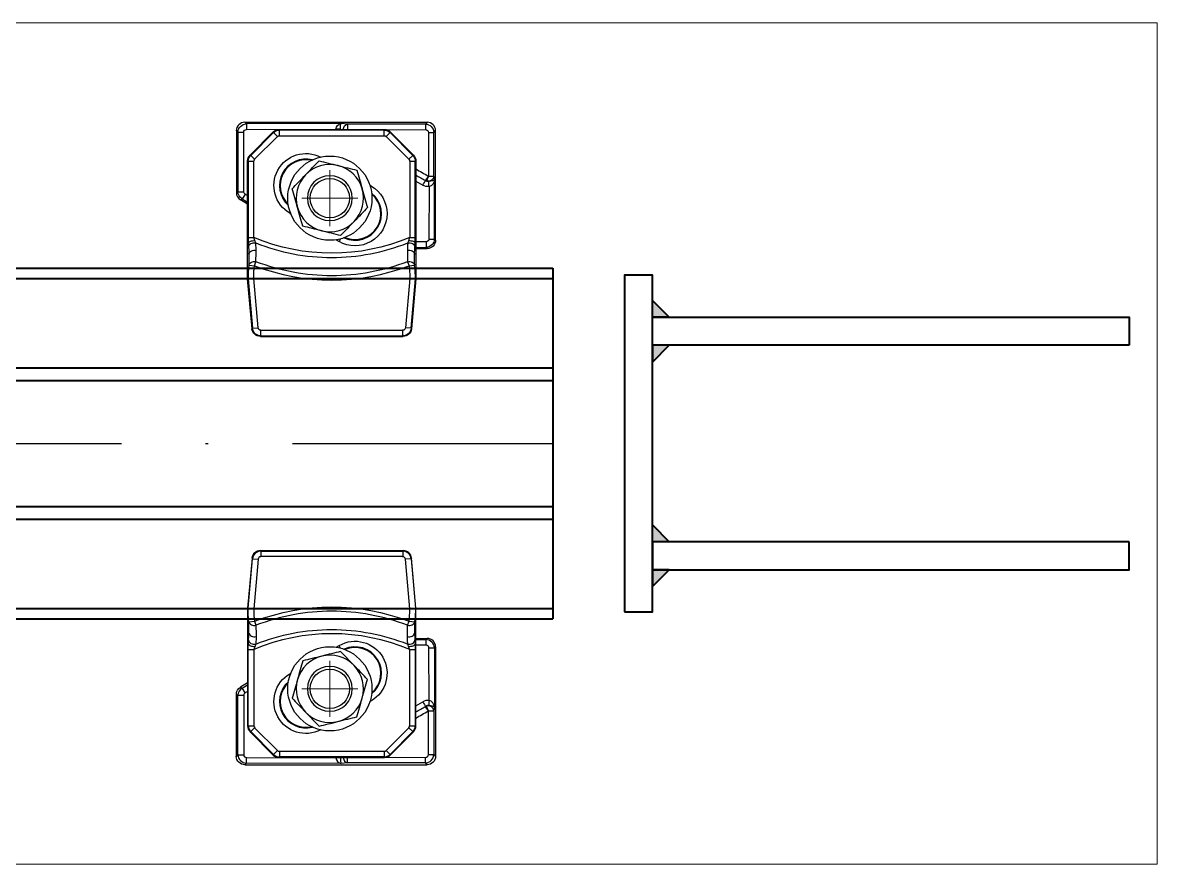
# Model space of a CAD drawing. Header units: centimetres. Extents: x 470464 to 524273, y 49611 to 59074.
# Drawn here: x 489209.3 to 489249.75, y 54392.56 to 54422.56 of the extents above; entities that cross this region are included whole.
import ezdxf

# ---------------------------------------------------------------- set-up
doc = ezdxf.new("R2010")
doc.units = ezdxf.units.CM
doc.header["$MEASUREMENT"] = 0
for name, pattern in [('1244_Aselsan_MIUM_3000$0$ACAD_ISO10W100', [18, 12, -3, 0, -3]), ('ACAD_ISO08W100', [36, 24, -3, 6, -3]), ('CHAIN', [0.3543, 0.2362, -0.0295, 0.0591, -0.0295]), ('XKITLINE00', [0])]:
    doc.linetypes.add(name, pattern=pattern)
for name, color, linetype, lineweight in [('1', 7, 'Continuous', 25), ('AAA_EKSEN', 1, 'ACAD_ISO08W100', 9), ('S-COLS-CONC', 4, 'Continuous', 40)]:
    doc.layers.add(name, color=color, linetype=linetype, lineweight=lineweight)

# ---------------------------------------------------------------- blocks, each defined once
blk = doc.blocks.new('K')
at = {"layer": 'S-COLS-CONC'}
h = blk.add_hatch(color=2, dxfattribs=at)
h.dxf.hatch_style = 1
h.paths.add_polyline_path([(489231.746, 45912.663), (489232.346, 45912.063), (489231.746, 45912.063)])
h = blk.add_hatch(color=2, dxfattribs=at)
h.dxf.hatch_style = 1
h.paths.add_polyline_path([(489232.346, 45911.063), (489231.746, 45911.063), (489231.746, 45910.463)])
h = blk.add_hatch(color=2, dxfattribs=at)
h.dxf.hatch_style = 1
h.paths.add_polyline_path([(489231.746, 45904.663), (489232.346, 45904.063), (489231.746, 45904.063)])
h = blk.add_hatch(color=2, dxfattribs=at)
h.dxf.hatch_style = 1
h.paths.add_polyline_path([(489232.346, 45903.063), (489231.746, 45903.063), (489231.746, 45902.463)])
at = {"color": 2, "linetype": 'XKITLINE00', "lineweight": 0}
for p, q in [((489199.746, 45922.563), (489249.746, 45922.563)), ((489249.746, 45922.563), (489249.746, 45892.563)), ((489199.746, 45892.563), (489249.746, 45892.563)), ((489249.746, 45892.563), (489249.746, 45892.563))]:
    blk.add_line(p, q, dxfattribs=at)
at = {"color": 2, "linetype": '1244_Aselsan_MIUM_3000$0$ACAD_ISO10W100'}
for p, q in [((489128.412, 45907.563), (489228.2, 45907.563)), ((489249.746, 45907.563), (489249.746, 45907.563))]:
    blk.add_line(p, q, dxfattribs=at)
at = {"layer": '1', "color": 2, "linetype": 'Continuous'}
for p, q in [((489217.211, 45919.013), (489223.713, 45919.013)), ((489217.269, 45918.955), (489217.211, 45919.013)), ((489220.645, 45918.965), (489217.269, 45918.955)), ((489220.873, 45918.942), (489220.645, 45918.965)), ((489223.651, 45918.951), (489220.873, 45918.942)), ((489223.713, 45919.013), (489223.651, 45918.951)), ((489216.912, 45918.714), (489216.97, 45918.655)), ((489216.912, 45918.714), (489216.912, 45916.504)), ((489216.97, 45918.655), (489216.971, 45916.538)), ((489217.177, 45916.539), (489217.176, 45918.656)), ((489217.276, 45918.756), (489220.463, 45918.766)), ((489217.402, 45917.843), (489218.226, 45918.667)), ((489218.236, 45918.645), (489217.425, 45917.833)), ((489218.226, 45918.668), (489218.236, 45918.645)), ((489218.377, 45918.504), (489218.236, 45918.645)), ((489218.447, 45918.732), (489218.438, 45918.755)), ((489218.438, 45918.755), (489222.19, 45918.755)), ((489222.181, 45918.732), (489218.447, 45918.732)), ((489218.447, 45918.533), (489218.447, 45918.732)), ((489218.447, 45918.533), (489222.181, 45918.533)), ((489222.19, 45918.755), (489222.181, 45918.732)), ((489222.181, 45918.533), (489222.181, 45918.732)), ((489222.251, 45918.504), (489222.392, 45918.645)), ((489222.259, 45918.747), (489223.658, 45918.751)), ((489222.392, 45918.645), (489222.402, 45918.668)), ((489223.203, 45917.833), (489222.392, 45918.645)), ((489222.402, 45918.667), (489223.226, 45917.843)), ((489223.758, 45918.652), (489223.758, 45917.094)), ((489223.758, 45918.652), (489223.95, 45918.652)), ((489223.95, 45918.652), (489224.012, 45918.714)), ((489223.95, 45917.094), (489223.95, 45918.652)), ((489224.012, 45914.811), (489224.012, 45918.714)), ((489217.565, 45917.692), (489218.377, 45918.504)), ((489222.251, 45918.504), (489223.063, 45917.692)), ((489217.425, 45917.833), (489217.402, 45917.843)), ((489217.565, 45917.692), (489217.425, 45917.833)), ((489223.063, 45917.692), (489223.203, 45917.833)), ((489223.226, 45917.843), (489223.203, 45917.833)), ((489217.314, 45917.631), (489217.337, 45917.622)), ((489217.314, 45914.709), (489217.314, 45917.631)), ((489217.337, 45917.622), (489217.337, 45914.908)), ((489217.337, 45917.622), (489217.536, 45917.622)), ((489217.536, 45914.908), (489217.536, 45917.622)), ((489223.092, 45917.622), (489223.291, 45917.622)), ((489223.092, 45917.622), (489223.092, 45914.908)), ((489223.291, 45917.622), (489223.314, 45917.631)), ((489223.291, 45914.908), (489223.291, 45917.622)), ((489223.314, 45917.631), (489223.314, 45914.709)), ((489223.314, 45916.911), (489223.559, 45916.771)), ((489223.758, 45917.094), (489223.95, 45917.094)), ((489223.973, 45916.976), (489223.95, 45917.094)), ((489223.972, 45914.851), (489223.973, 45916.976)), ((489216.971, 45916.538), (489216.912, 45916.504)), ((489221.712, 45916.744), (489221.674, 45916.766)), ((489221.691, 45916.708), (489221.712, 45916.744)), ((489223.781, 45916.72), (489223.78, 45914.852)), ((489217.061, 45916.246), (489217.119, 45916.28)), ((489217.314, 45916.099), (489217.061, 45916.246)), ((489217.119, 45916.28), (489217.314, 45916.166)), ((489217.314, 45916.402), (489217.227, 45916.453)), ((489218.824, 45915.767), (489218.838, 45915.79)), ((489218.824, 45915.767), (489218.853, 45915.751)), ((489217.337, 45914.908), (489217.536, 45914.908)), ((489223.092, 45914.908), (489223.291, 45914.908)), ((489217.341, 45914.709), (489217.314, 45914.709)), ((489220.468, 45914.824), (489220.575, 45914.762)), ((489220.629, 45914.857), (489220.575, 45914.762)), ((489223.287, 45914.709), (489223.314, 45914.709)), ((489223.68, 45914.753), (489223.314, 45914.754)), ((489223.314, 45914.554), (489223.673, 45914.553)), ((489223.314, 45914.513), (489223.713, 45914.513)), ((489223.673, 45914.553), (489223.713, 45914.513)), ((489224.012, 45914.811), (489223.972, 45914.851)), ((489217.314, 45913.826), (489217.314, 45914.326)), ((489217.36, 45914.321), (489217.314, 45914.326)), ((489223.268, 45914.321), (489223.314, 45914.326)), ((489223.314, 45914.326), (489223.314, 45913.826)), ((489217.348, 45913.822), (489217.314, 45913.826)), ((489217.359, 45913.92), (489217.348, 45913.822)), ((489217.348, 45913.822), (489217.547, 45913.802)), ((489217.359, 45913.92), (489217.557, 45913.899)), ((489217.547, 45913.802), (489217.557, 45913.899)), ((489217.557, 45913.899), (489217.612, 45914.044)), ((489223.016, 45914.044), (489223.071, 45913.899)), ((489223.071, 45913.899), (489223.269, 45913.92)), ((489223.071, 45913.899), (489223.081, 45913.802)), ((489223.081, 45913.802), (489223.28, 45913.822)), ((489223.28, 45913.822), (489223.269, 45913.92)), ((489223.28, 45913.822), (489223.314, 45913.826)), ((489217.471, 45911.651), (489217.315, 45913.432)), ((489217.333, 45913.46), (489217.532, 45913.459)), ((489217.334, 45913.433), (489217.533, 45913.45)), ((489217.334, 45913.433), (489217.488, 45911.67)), ((489217.687, 45911.687), (489217.533, 45913.45)), ((489223.095, 45913.45), (489222.941, 45911.687)), ((489223.294, 45913.433), (489223.095, 45913.45)), ((489223.096, 45913.459), (489223.295, 45913.46)), ((489223.14, 45911.67), (489223.294, 45913.433)), ((489223.313, 45913.432), (489223.157, 45911.651)), ((489217.488, 45911.67), (489217.471, 45911.651)), ((489217.488, 45911.67), (489217.687, 45911.687)), ((489223.14, 45911.67), (489222.941, 45911.687)), ((489223.157, 45911.651), (489223.14, 45911.67)), ((489217.769, 45911.378), (489217.786, 45911.397)), ((489217.769, 45911.378), (489222.859, 45911.378)), ((489222.842, 45911.596), (489217.786, 45911.596)), ((489217.786, 45911.397), (489217.786, 45911.596)), ((489217.786, 45911.397), (489222.842, 45911.397)), ((489222.842, 45911.397), (489222.842, 45911.596)), ((489222.842, 45911.397), (489222.859, 45911.378)), ((489217.769, 45903.747), (489217.786, 45903.728)), ((489217.769, 45903.747), (489222.859, 45903.747)), ((489217.786, 45903.728), (489217.786, 45903.529)), ((489217.786, 45903.728), (489222.842, 45903.728)), ((489222.842, 45903.728), (489222.859, 45903.747)), ((489222.842, 45903.728), (489222.842, 45903.529)), ((489217.471, 45903.474), (489217.315, 45901.693)), ((489217.334, 45901.692), (489217.488, 45903.455)), ((489217.488, 45903.455), (489217.471, 45903.474)), ((489217.488, 45903.455), (489217.687, 45903.438)), ((489217.687, 45903.438), (489217.533, 45901.675)), ((489222.842, 45903.529), (489217.786, 45903.529)), ((489223.14, 45903.455), (489222.941, 45903.438)), ((489223.095, 45901.675), (489222.941, 45903.438)), ((489223.157, 45903.474), (489223.14, 45903.455)), ((489223.14, 45903.455), (489223.294, 45901.692)), ((489223.313, 45901.693), (489223.157, 45903.474)), ((489217.333, 45901.665), (489217.532, 45901.666)), ((489217.334, 45901.692), (489217.533, 45901.675)), ((489223.294, 45901.692), (489223.095, 45901.675)), ((489223.096, 45901.666), (489223.295, 45901.665)), ((489217.348, 45901.303), (489217.314, 45901.299)), ((489217.314, 45901.299), (489217.314, 45900.799)), ((489217.348, 45901.303), (489217.547, 45901.323)), ((489217.359, 45901.205), (489217.348, 45901.303)), ((489217.359, 45901.205), (489217.557, 45901.226)), ((489217.547, 45901.323), (489217.557, 45901.226)), ((489217.557, 45901.226), (489217.612, 45901.081)), ((489223.016, 45901.081), (489223.071, 45901.226)), ((489223.071, 45901.226), (489223.081, 45901.323)), ((489223.071, 45901.226), (489223.269, 45901.205)), ((489223.081, 45901.323), (489223.28, 45901.303)), ((489223.28, 45901.303), (489223.269, 45901.205)), ((489223.28, 45901.303), (489223.314, 45901.299)), ((489223.314, 45900.799), (489223.314, 45901.299)), ((489217.36, 45900.804), (489217.314, 45900.799)), ((489223.268, 45900.804), (489223.314, 45900.799)), ((489217.314, 45900.416), (489217.314, 45897.494)), ((489217.341, 45900.416), (489217.314, 45900.416)), ((489220.468, 45900.301), (489220.575, 45900.363)), ((489220.629, 45900.268), (489220.575, 45900.363)), ((489223.287, 45900.416), (489223.314, 45900.416)), ((489223.314, 45900.613), (489223.713, 45900.613)), ((489223.314, 45900.571), (489223.673, 45900.573)), ((489223.314, 45897.494), (489223.314, 45900.416)), ((489223.68, 45900.372), (489223.314, 45900.371)), ((489223.673, 45900.573), (489223.713, 45900.613)), ((489224.012, 45900.314), (489223.972, 45900.274)), ((489224.012, 45900.314), (489224.012, 45896.411)), ((489217.337, 45897.503), (489217.337, 45900.217)), ((489217.337, 45900.217), (489217.536, 45900.217)), ((489217.536, 45900.217), (489217.536, 45897.503)), ((489223.092, 45900.217), (489223.291, 45900.217)), ((489223.092, 45897.503), (489223.092, 45900.217)), ((489223.291, 45900.217), (489223.291, 45897.503)), ((489223.781, 45898.405), (489223.78, 45900.273)), ((489223.972, 45900.274), (489223.973, 45898.149)), ((489218.824, 45899.358), (489218.853, 45899.374)), ((489218.824, 45899.358), (489218.838, 45899.335)), ((489217.314, 45899.026), (489217.061, 45898.879)), ((489217.061, 45898.879), (489217.119, 45898.845)), ((489217.119, 45898.845), (489217.314, 45898.959)), ((489217.314, 45898.723), (489217.227, 45898.672)), ((489216.971, 45898.587), (489216.912, 45898.621)), ((489216.912, 45896.411), (489216.912, 45898.621)), ((489216.97, 45896.47), (489216.971, 45898.587)), ((489217.177, 45898.586), (489217.176, 45896.469)), ((489221.712, 45898.381), (489221.674, 45898.359)), ((489221.691, 45898.418), (489221.712, 45898.381)), ((489223.314, 45898.214), (489223.559, 45898.354)), ((489223.758, 45898.031), (489223.95, 45898.031)), ((489223.758, 45896.473), (489223.758, 45898.031)), ((489223.973, 45898.149), (489223.95, 45898.031)), ((489223.95, 45898.031), (489223.95, 45896.473)), ((489217.314, 45897.494), (489217.337, 45897.503)), ((489217.337, 45897.503), (489217.536, 45897.503)), ((489223.092, 45897.503), (489223.291, 45897.503)), ((489223.291, 45897.503), (489223.314, 45897.494)), ((489217.425, 45897.292), (489217.402, 45897.282)), ((489217.402, 45897.282), (489218.226, 45896.458)), ((489217.565, 45897.433), (489217.425, 45897.292)), ((489218.236, 45896.48), (489217.425, 45897.292)), ((489217.565, 45897.433), (489218.377, 45896.621)), ((489222.251, 45896.621), (489223.063, 45897.433)), ((489223.203, 45897.292), (489222.392, 45896.48)), ((489222.402, 45896.458), (489223.226, 45897.282)), ((489223.063, 45897.433), (489223.203, 45897.292)), ((489223.226, 45897.282), (489223.203, 45897.292)), ((489216.912, 45896.411), (489216.97, 45896.47)), ((489217.276, 45896.369), (489220.463, 45896.359)), ((489218.226, 45896.457), (489218.236, 45896.48)), ((489218.377, 45896.621), (489218.236, 45896.48)), ((489218.447, 45896.393), (489218.438, 45896.37)), ((489218.438, 45896.37), (489222.19, 45896.37)), ((489218.447, 45896.592), (489222.181, 45896.592)), ((489218.447, 45896.592), (489218.447, 45896.393)), ((489222.181, 45896.393), (489218.447, 45896.393)), ((489222.181, 45896.592), (489222.181, 45896.393)), ((489222.19, 45896.37), (489222.181, 45896.393)), ((489222.251, 45896.621), (489222.392, 45896.48)), ((489222.259, 45896.378), (489223.658, 45896.374)), ((489222.392, 45896.48), (489222.402, 45896.457)), ((489223.758, 45896.473), (489223.95, 45896.473)), ((489223.95, 45896.473), (489224.012, 45896.411)), ((489217.269, 45896.17), (489217.211, 45896.113)), ((489217.211, 45896.113), (489223.713, 45896.113)), ((489220.645, 45896.16), (489217.269, 45896.17)), ((489220.873, 45896.183), (489220.645, 45896.16)), ((489223.651, 45896.174), (489220.873, 45896.183)), ((489223.713, 45896.113), (489223.651, 45896.174))]:
    blk.add_line(p, q, dxfattribs=at)
for centre, radius in [((489220.246, 45916.307), 1.5), ((489220.246, 45916.307), 0.7), ((489220.246, 45898.818), 1.5), ((489220.246, 45898.818), 0.7)]:
    blk.add_circle(centre, radius, dxfattribs=at)
at = {"layer": '1', "color": 2, "linetype": 'Continuous', "extrusion": (0, 0, -1)}
for centre in [(-489220.246, 45916.307), (-489220.246, 45898.818)]:
    blk.add_circle(centre, 0.8, dxfattribs=at)
for centre, start, end in [((-489219.393, 45916.758), 299.8539, 117.4717), ((-489221.144, 45915.753), 119.8539, 299.8539), ((-489221.144, 45899.372), 60.1461, 240.1461), ((-489219.393, 45898.367), 242.5283, 60.1461)]:
    blk.add_arc(centre, 1.142, start, end, dxfattribs=at)
at = {"layer": '1', "color": 2, "linetype": 'Continuous'}
for centre, radius, start, end in [((489219.393, 45916.758), 0.943, 75.8258, 228.463), ((489219.393, 45916.758), 0.92, 77.6089, 226.677), ((489220.246, 45916.307), 1.2, 76, 136), ((489220.246, 45916.307), 1.2, 16, 76), ((489220.246, 45916.307), 1.2, 136, 196), ((489221.144, 45915.753), 0.943, 245.4674, 51.1742), ((489220.246, 45916.307), 1.2, 316, 16), ((489221.144, 45915.753), 0.92, 246.9271, 49.7145), ((489220.246, 45916.307), 1.2, 196, 256), ((489220.246, 45916.307), 1.2, 256, 316), ((489221.144, 45899.372), 0.943, 308.8258, 114.5326), ((489220.246, 45898.818), 1.2, 104, 164), ((489220.246, 45898.818), 1.2, 44, 104), ((489221.144, 45899.372), 0.92, 310.2855, 113.0729), ((489220.246, 45898.818), 1.2, 344, 44), ((489220.246, 45898.818), 1.2, 164, 224), ((489219.393, 45898.367), 0.943, 131.537, 284.1742), ((489219.393, 45898.367), 0.92, 133.323, 282.3911), ((489220.246, 45898.818), 1.2, 284, 344), ((489220.246, 45898.818), 1.2, 224, 284)]:
    blk.add_arc(centre, radius, start, end, dxfattribs=at)
for centre, major_axis, ratio, start_param, end_param in [((489217.213, 45918.711), (-0.214, 0.214), 0.992433, 5.501585, 7.064785), ((489223.711, 45918.711), (-0.214, -0.214), 0.992433, 2.359993, 3.923193), ((489217.213, 45916.506), (-0.261, -0.15), 0.994945, 5.763279, 6.803091), ((489220.314, 45922.456), (0, -9.067), 0.918737, 5.945855, 6.620515), ((489217.77, 45903.446), (-0.204, 0.222), 0.995811, 5.544902, 7.021469), ((489217.787, 45903.428), (-0.221, -0.203), 0.997694, 3.974105, 5.450673), ((489222.841, 45903.428), (-0.221, 0.203), 0.997694, 3.974105, 5.450673), ((489222.858, 45903.446), (-0.204, -0.222), 0.995811, 2.403309, 3.879876), ((489217.787, 45903.428), (0.068, -0.0742), 0.993033, 2.403309, 3.879876), ((489222.841, 45903.428), (-0.068, -0.0742), 0.993033, 2.403309, 3.879876), ((489217.557, 45901.226), (-0.2, -0.001), 0.752836, 0.132804, 1.847295), ((489223.071, 45901.226), (-0.2, 0.001), 0.752836, 1.294298, 3.008789), ((489217.559, 45900.825), (-0.2, -0.001), 0.752479, 0.132721, 1.852962), ((489220.314, 45892.376), (0, 8.405), 0.918737, 5.915201, 6.65117), ((489223.069, 45900.825), (-0.2, 0.001), 0.752479, 1.288631, 3.008872), ((489217.54, 45900.416), (-0.2, 0.008), 0.422896, 0.096328, 1.761115), ((489217.547, 45900.557), (-0.199, 0.014), 0.74106, 0.130215, 1.915333), ((489223.081, 45900.557), (-0.199, -0.014), 0.74106, 1.22626, 3.011378), ((489223.088, 45900.416), (-0.2, -0.008), 0.422896, 1.380478, 3.045264), ((489223.673, 45900.373), (-0.001, 0.2), 0.034627, 4.708031, 6.195866), ((489223.672, 45900.273), (-0.267, 0.138), 0.998031, 3.623062, 5.186262), ((489223.679, 45900.272), (-0.0819, -0.0592), 0.989251, 2.52068, 4.08388), ((489223.711, 45900.311), (-0.214, -0.214), 0.992433, 2.359993, 3.923193), ((489223.773, 45900.274), (0.2, 0), 0.004269, 4.747034, 6.195918), ((489217.27, 45898.586), (-0.128, -0.271), 0.997202, 4.110755, 5.150568), ((489217.22, 45898.673), (-0.101, 0.173), 0.027764, 4.691233, 6.195885), ((489217.17, 45898.587), (-0.2, 0), 0.004243, 0.087267, 1.605444), ((489217.277, 45898.586), (-0.0667, 0.0748), 0.997721, 6.084759, 7.124571), ((489223.732, 45897.968), (-0.115, -0.426), 0.905428, 3.310168, 3.875491), ((489223.566, 45898.353), (-0.099, 0.174), 0.027964, 1.549906, 2.758993), ((489223.788, 45898.405), (0.016, 0.199), 0.034866, 1.569261, 2.70958), ((489223.774, 45898.149), (-0.042, 0.256), 0.76271, 4.58737, 6.036255), ((489170.503, 45868.006), (-148.546, -84.96), 0.001169, 1.933599, 1.936064), ((489170.509, 45868.005), (-148.541, -84.962), 0.002337, 1.9329, 1.936067), ((489223.746, 45898.029), (-0.099, 0.174), 0.030283, 4.695034, 5.900559), ((489223.739, 45897.967), (-0.061, -0.253), 0.768803, 3.289543, 3.701099), ((489223.751, 45898.031), (-0.196, 0.038), 0.907507, 3.350606, 5.211047), ((489223.751, 45898.031), (-0.071, 0.187), 0.032625, 4.699988, 5.905162), ((489223.774, 45898.149), (-0.201, 0.012), 0.369521, 3.302192, 4.751077), ((489217.615, 45897.494), (-0.278, -0.115), 0.997326, 5.892062, 6.674309), ((489217.637, 45897.503), (-0.115, 0.277), 0.998522, 1.179673, 1.96192), ((489217.637, 45897.503), (-0.0928, -0.0384), 0.995546, 5.892062, 6.674309), ((489222.991, 45897.503), (0.0928, -0.0384), 0.995546, 5.892062, 6.674309), ((489222.991, 45897.503), (-0.115, -0.277), 0.998522, 1.179673, 1.96192), ((489223.013, 45897.494), (-0.278, 0.115), 0.997326, 2.750469, 3.532716), ((489217.169, 45896.47), (-0.2, 0), 0.004243, 0.087267, 1.605444), ((489217.269, 45896.47), (-0.175, 0.243), 0.996422, 0.949848, 2.513048), ((489217.276, 45896.469), (-0.0469, -0.0889), 0.994028, 5.200197, 6.763397), ((489217.269, 45896.37), (-0.001, -0.2), 0.034652, 0.087319, 1.566648), ((489218.439, 45896.671), (-0.115, -0.278), 0.997326, 5.892062, 6.674309), ((489218.448, 45896.692), (-0.277, 0.115), 0.998522, 1.179673, 1.96192), ((489218.448, 45896.692), (0.0384, 0.0928), 0.995546, 2.750469, 3.532716), ((489220.981, 45896.394), (-0.516, -0.056), 0.770786, 6.203754, 6.230389), ((489220.47, 45896.358), (-0.2, -0.008), 0.005639, 3.866293, 4.746837), ((489220.645, 45896.359), (-0.076, 0.188), 0.878606, 1.230281, 2.70961), ((489220.645, 45896.359), (-0.003, 0.201), 0.124494, 1.540952, 3.020281), ((489220.873, 45896.382), (0.02, -0.199), 0.74823, 4.69971, 6.151435), ((489220.873, 45896.382), (0.001, 0.2), 0.034899, 3.228912, 4.651252), ((489222.18, 45896.692), (0.0384, -0.0928), 0.995546, 5.892062, 6.674309), ((489222.18, 45896.692), (-0.277, -0.115), 0.998522, 1.179673, 1.96192), ((489222.189, 45896.671), (-0.115, 0.278), 0.997326, 2.750469, 3.532716), ((489223.65, 45896.474), (-0.266, -0.139), 0.998207, 1.09196, 2.65516), ((489223.651, 45896.374), (0.001, 0.2), 0.034899, 3.228912, 4.712496), ((489223.657, 45896.474), (-0.0807, 0.0609), 0.988978, 2.219923, 3.783123)]:
    blk.add_ellipse(centre, major_axis=major_axis, ratio=ratio, start_param=start_param, end_param=end_param, dxfattribs=at)
at = {"layer": '1', "color": 2, "linetype": 'Continuous', "extrusion": (0, 0, -1)}
for centre, major_axis, ratio, start_param, end_param in [((489217.269, 45918.655), (-0.175, -0.243), 0.996422, 0.949848, 2.513048), ((489217.269, 45918.755), (-0.001, 0.2), 0.034652, 0.087319, 1.566648), ((489220.645, 45918.766), (-0.076, -0.188), 0.878606, 1.230281, 2.70961), ((489220.645, 45918.766), (-0.003, -0.201), 0.124494, 1.540952, 3.020281), ((489220.873, 45918.743), (0.02, 0.199), 0.74823, 4.69971, 6.151435), ((489220.873, 45918.743), (0.001, -0.2), 0.034899, 3.228912, 4.651252), ((489223.65, 45918.651), (-0.266, 0.139), 0.998207, 1.09196, 2.65516), ((489223.651, 45918.751), (0.001, -0.2), 0.034899, 3.228912, 4.712496), ((489217.169, 45918.655), (-0.2, 0), 0.004243, 0.087267, 1.605444), ((489217.276, 45918.656), (-0.0469, 0.0889), 0.994028, 5.200197, 6.763397), ((489218.439, 45918.455), (-0.115, 0.278), 0.997326, 5.892062, 6.674309), ((489218.448, 45918.433), (-0.277, -0.115), 0.998522, 1.179673, 1.96192), ((489218.448, 45918.433), (0.0384, -0.0928), 0.995546, 2.750469, 3.532716), ((489220.47, 45918.767), (-0.2, 0.008), 0.005639, 3.866293, 4.746837), ((489220.981, 45918.731), (-0.516, 0.056), 0.770786, 6.203754, 6.230389), ((489222.18, 45918.433), (-0.277, 0.115), 0.998522, 1.179673, 1.96192), ((489222.18, 45918.433), (0.0384, 0.0928), 0.995546, 5.892062, 6.674309), ((489222.189, 45918.455), (-0.115, -0.278), 0.997326, 2.750469, 3.532716), ((489223.657, 45918.651), (-0.0807, -0.0609), 0.988978, 2.219923, 3.783123), ((489217.615, 45917.631), (-0.278, 0.115), 0.997326, 5.892062, 6.674309), ((489217.637, 45917.622), (-0.115, -0.277), 0.998522, 1.179673, 1.96192), ((489222.991, 45917.622), (-0.115, 0.277), 0.998522, 1.179673, 1.96192), ((489223.013, 45917.631), (-0.278, -0.115), 0.997326, 2.750469, 3.532716), ((489217.637, 45917.622), (-0.0928, 0.0384), 0.995546, 5.892062, 6.674309), ((489222.991, 45917.622), (0.0928, 0.0384), 0.995546, 5.892062, 6.674309), ((489170.509, 45947.12), (-148.541, 84.962), 0.002337, 1.9329, 1.936067), ((489170.503, 45947.119), (-148.546, 84.96), 0.001169, 1.933599, 1.936064), ((489223.566, 45916.772), (-0.099, -0.174), 0.027964, 1.549906, 2.758993), ((489223.746, 45917.096), (-0.099, -0.174), 0.030283, 4.695034, 5.900559), ((489223.751, 45917.094), (-0.196, -0.038), 0.907507, 3.350606, 5.211047), ((489223.751, 45917.094), (-0.071, -0.187), 0.032625, 4.699988, 5.905162), ((489223.739, 45917.158), (-0.061, 0.253), 0.768803, 3.289543, 3.701099), ((489223.774, 45916.976), (-0.201, -0.012), 0.369521, 3.302192, 4.751077), ((489223.788, 45916.72), (0.016, -0.199), 0.034866, 1.569261, 2.70958), ((489223.774, 45916.976), (-0.042, -0.256), 0.76271, 4.58737, 6.036255), ((489217.17, 45916.538), (-0.2, 0), 0.004243, 0.087267, 1.605444), ((489217.27, 45916.539), (-0.128, 0.271), 0.997202, 4.110755, 5.150568), ((489217.277, 45916.539), (-0.0667, -0.0748), 0.997721, 6.084759, 7.124571), ((489223.732, 45917.157), (-0.115, 0.426), 0.905428, 3.310168, 3.875491), ((489217.22, 45916.452), (-0.101, -0.173), 0.027764, 4.691233, 6.195885), ((489220.314, 45922.75), (0, -8.405), 0.918737, 5.915201, 6.65117), ((489217.54, 45914.709), (-0.2, -0.008), 0.422896, 0.096328, 1.761115), ((489217.547, 45914.568), (-0.199, -0.014), 0.74106, 0.130215, 1.915333), ((489223.081, 45914.568), (-0.199, 0.014), 0.74106, 1.22626, 3.011378), ((489223.088, 45914.709), (-0.2, 0.008), 0.422896, 1.380478, 3.045264), ((489223.672, 45914.852), (-0.267, -0.138), 0.998031, 3.623062, 5.186262), ((489223.673, 45914.752), (-0.001, -0.2), 0.034627, 4.708031, 6.195866), ((489223.679, 45914.853), (-0.0819, 0.0592), 0.989251, 2.52068, 4.08388), ((489223.711, 45914.814), (-0.214, 0.214), 0.992433, 2.359993, 3.923193), ((489223.773, 45914.851), (0.2, 0), 0.004269, 4.747034, 6.195918), ((489217.559, 45914.3), (-0.2, 0.001), 0.752479, 0.132721, 1.852962), ((489223.069, 45914.3), (-0.2, -0.001), 0.752479, 1.288631, 3.008872), ((489217.557, 45913.899), (-0.2, 0.001), 0.752836, 0.132804, 1.847295), ((489223.071, 45913.899), (-0.2, -0.001), 0.752836, 1.294298, 3.008789), ((489217.77, 45911.679), (-0.204, -0.222), 0.995811, 5.544902, 7.021469), ((489217.787, 45911.697), (-0.221, 0.203), 0.997694, 3.974105, 5.450673), ((489217.787, 45911.697), (0.068, 0.0742), 0.993033, 2.403309, 3.879876), ((489222.841, 45911.697), (-0.068, 0.0742), 0.993033, 2.403309, 3.879876), ((489222.841, 45911.697), (-0.221, -0.203), 0.997694, 3.974105, 5.450673), ((489222.858, 45911.679), (-0.204, 0.222), 0.995811, 2.403309, 3.879876), ((489220.314, 45892.669), (0, 9.067), 0.918737, 5.945855, 6.620515), ((489217.213, 45898.619), (-0.261, 0.15), 0.994945, 5.763279, 6.803091), ((489217.213, 45896.414), (-0.214, -0.214), 0.992433, 5.501585, 7.064785), ((489223.711, 45896.414), (-0.214, 0.214), 0.992433, 2.359993, 3.923193)]:
    blk.add_ellipse(centre, major_axis=major_axis, ratio=ratio, start_param=start_param, end_param=end_param, dxfattribs=at)
at = {"layer": '1', "color": 2, "linetype": 'Continuous'}
for points, weights in [([(489218.226, 45918.667), (489218.226, 45918.668), (489218.226, 45918.668)], [0.500000032004, 0.499999967996, 0.500000032004]), ([(489218.438, 45918.755), (489218.438, 45918.755), (489218.438, 45918.755)], [0.500000031722, 0.499999968278, 0.500000031722]), ([(489222.19, 45918.755), (489222.19, 45918.755), (489222.19, 45918.755)], [0.500000031229, 0.499999968771, 0.500000031229]), ([(489222.402, 45918.668), (489222.402, 45918.668), (489222.402, 45918.667)], [0.500000031836, 0.499999968164, 0.500000031836]), ([(489217.402, 45917.843), (489217.402, 45917.843), (489217.402, 45917.843)], [0.500000032286, 0.499999967714, 0.500000032286]), ([(489223.226, 45917.843), (489223.226, 45917.843), (489223.226, 45917.843)], [0.500000031966, 0.499999968034, 0.500000031966]), ([(489217.314, 45917.631), (489217.314, 45917.631), (489217.314, 45917.631)], [0.500000031564, 0.499999968436, 0.500000031564]), ([(489223.314, 45917.631), (489223.314, 45917.631), (489223.314, 45917.631)], [0.500000031519, 0.499999968481, 0.500000031519]), ([(489217.471, 45911.651), (489217.471, 45911.651), (489217.471, 45911.651)], [0.500000154951, 0.499999845049, 0.500000154951]), ([(489223.157, 45911.651), (489223.157, 45911.651), (489223.157, 45911.651)], [0.500000154962, 0.499999845038, 0.500000154962]), ([(489217.769, 45911.378), (489217.769, 45911.378), (489217.769, 45911.378)], [0.500000154953, 0.499999845047, 0.500000154953]), ([(489222.859, 45911.378), (489222.859, 45911.378), (489222.859, 45911.378)], [0.500000154938, 0.499999845062, 0.500000154938]), ([(489217.769, 45903.747), (489217.769, 45903.747), (489217.769, 45903.747)], [0.500000154953, 0.499999845047, 0.500000154953]), ([(489222.859, 45903.747), (489222.859, 45903.747), (489222.859, 45903.747)], [0.500000154938, 0.499999845062, 0.500000154938]), ([(489217.471, 45903.474), (489217.471, 45903.474), (489217.471, 45903.474)], [0.500000154951, 0.499999845049, 0.500000154951]), ([(489223.157, 45903.474), (489223.157, 45903.474), (489223.157, 45903.474)], [0.500000154962, 0.499999845038, 0.500000154962]), ([(489217.314, 45897.494), (489217.314, 45897.494), (489217.314, 45897.494)], [0.500000031564, 0.499999968436, 0.500000031564]), ([(489223.314, 45897.494), (489223.314, 45897.494), (489223.314, 45897.494)], [0.500000031519, 0.499999968481, 0.500000031519]), ([(489217.402, 45897.282), (489217.402, 45897.282), (489217.402, 45897.282)], [0.500000032286, 0.499999967714, 0.500000032286]), ([(489223.226, 45897.282), (489223.226, 45897.282), (489223.226, 45897.282)], [0.500000031966, 0.499999968034, 0.500000031966]), ([(489218.226, 45896.458), (489218.226, 45896.457), (489218.226, 45896.457)], [0.500000032004, 0.499999967996, 0.500000032004]), ([(489218.438, 45896.37), (489218.438, 45896.37), (489218.438, 45896.37)], [0.500000031722, 0.499999968278, 0.500000031722]), ([(489222.19, 45896.37), (489222.19, 45896.37), (489222.19, 45896.37)], [0.500000031229, 0.499999968771, 0.500000031229]), ([(489222.402, 45896.457), (489222.402, 45896.457), (489222.402, 45896.458)], [0.500000031836, 0.499999968164, 0.500000031836])]:
    blk.add_rational_spline(points, weights, degree=2, dxfattribs=at)
for points in [[(489219.382, 45917.141), (489219.551, 45917.315), (489219.714, 45917.485), (489219.864, 45917.639)], [(489220.536, 45917.472), (489220.771, 45917.413), (489221, 45917.356), (489221.208, 45917.304)], [(489223.656, 45916.934), (489223.666, 45916.928), (489223.677, 45916.923), (489223.687, 45916.919)], [(489223.758, 45917.094), (489223.756, 45917.094), (489223.755, 45917.095), (489223.753, 45917.096)], [(489219.092, 45915.976), (489219.025, 45916.209), (489218.96, 45916.436), (489218.901, 45916.642)], [(489221.399, 45916.638), (489221.466, 45916.405), (489221.531, 45916.179), (489221.59, 45915.972)], [(489219.955, 45915.143), (489219.721, 45915.201), (489219.492, 45915.258), (489219.283, 45915.31)], [(489221.109, 45915.474), (489220.941, 45915.3), (489220.777, 45915.13), (489220.628, 45914.975)], [(489223.287, 45914.709), (489223.29, 45914.771), (489223.291, 45914.838), (489223.291, 45914.908)], [(489217.36, 45914.321), (489217.36, 45914.187), (489217.359, 45914.054), (489217.359, 45913.92)], [(489223.269, 45913.92), (489223.269, 45914.054), (489223.268, 45914.187), (489223.268, 45914.321)], [(489217.333, 45913.46), (489217.327, 45913.46), (489217.32, 45913.459), (489217.314, 45913.459)], [(489217.314, 45913.459), (489217.314, 45913.459), (489217.314, 45913.458), (489217.314, 45913.458)], [(489217.314, 45913.458), (489217.314, 45913.45), (489217.314, 45913.441), (489217.315, 45913.433)], [(489217.315, 45913.433), (489217.315, 45913.432), (489217.315, 45913.432), (489217.315, 45913.432)], [(489217.333, 45913.46), (489217.333, 45913.451), (489217.333, 45913.442), (489217.334, 45913.433)], [(489217.533, 45913.45), (489217.532, 45913.453), (489217.532, 45913.456), (489217.532, 45913.459)], [(489223.096, 45913.459), (489223.096, 45913.456), (489223.096, 45913.453), (489223.095, 45913.45)], [(489223.294, 45913.433), (489223.295, 45913.442), (489223.295, 45913.451), (489223.295, 45913.46)], [(489223.294, 45913.433), (489223.3, 45913.433), (489223.307, 45913.432), (489223.313, 45913.432)], [(489223.314, 45913.459), (489223.308, 45913.459), (489223.301, 45913.46), (489223.295, 45913.46)], [(489223.313, 45913.433), (489223.314, 45913.441), (489223.314, 45913.45), (489223.314, 45913.458)], [(489223.313, 45913.432), (489223.313, 45913.432), (489223.313, 45913.432), (489223.313, 45913.433)], [(489223.314, 45913.458), (489223.314, 45913.458), (489223.314, 45913.459), (489223.314, 45913.459)], [(489217.314, 45901.667), (489217.314, 45901.675), (489217.314, 45901.684), (489217.315, 45901.693)], [(489217.314, 45901.666), (489217.314, 45901.666), (489217.314, 45901.667), (489217.314, 45901.667)], [(489217.333, 45901.665), (489217.327, 45901.665), (489217.32, 45901.666), (489217.314, 45901.666)], [(489217.315, 45901.693), (489217.315, 45901.693), (489217.315, 45901.693), (489217.315, 45901.693)], [(489217.333, 45901.665), (489217.333, 45901.674), (489217.333, 45901.683), (489217.334, 45901.692)], [(489217.533, 45901.675), (489217.532, 45901.672), (489217.532, 45901.669), (489217.532, 45901.666)], [(489223.096, 45901.666), (489223.096, 45901.669), (489223.096, 45901.672), (489223.095, 45901.675)], [(489223.294, 45901.692), (489223.3, 45901.692), (489223.307, 45901.693), (489223.313, 45901.693)], [(489223.294, 45901.692), (489223.295, 45901.683), (489223.295, 45901.674), (489223.295, 45901.665)], [(489223.314, 45901.666), (489223.308, 45901.666), (489223.301, 45901.665), (489223.295, 45901.665)], [(489223.313, 45901.693), (489223.314, 45901.684), (489223.314, 45901.675), (489223.314, 45901.667)], [(489223.313, 45901.693), (489223.313, 45901.693), (489223.313, 45901.693), (489223.313, 45901.693)], [(489223.314, 45901.667), (489223.314, 45901.667), (489223.314, 45901.666), (489223.314, 45901.666)], [(489217.36, 45900.804), (489217.36, 45900.938), (489217.359, 45901.071), (489217.359, 45901.205)], [(489223.269, 45901.205), (489223.269, 45901.071), (489223.268, 45900.938), (489223.268, 45900.804)], [(489223.287, 45900.416), (489223.29, 45900.354), (489223.291, 45900.287), (489223.291, 45900.217)], [(489219.955, 45899.982), (489219.721, 45899.924), (489219.492, 45899.867), (489219.283, 45899.815)], [(489221.109, 45899.651), (489220.941, 45899.825), (489220.777, 45899.995), (489220.628, 45900.15)], [(489219.092, 45899.149), (489219.025, 45898.916), (489218.96, 45898.689), (489218.901, 45898.483)], [(489221.399, 45898.487), (489221.466, 45898.72), (489221.531, 45898.946), (489221.59, 45899.153)], [(489219.382, 45897.984), (489219.551, 45897.81), (489219.714, 45897.64), (489219.864, 45897.486)], [(489223.656, 45898.191), (489223.666, 45898.197), (489223.677, 45898.202), (489223.687, 45898.206)], [(489223.758, 45898.031), (489223.756, 45898.031), (489223.755, 45898.03), (489223.753, 45898.029)], [(489220.536, 45897.653), (489220.771, 45897.712), (489221, 45897.769), (489221.208, 45897.821)]]:
    blk.add_open_spline(points, degree=3, dxfattribs=at)
for points, knots in [([(489219.864, 45917.639), (489219.968, 45917.613), (489220.075, 45917.586), (489220.299, 45917.531), (489220.418, 45917.501), (489220.536, 45917.472)], [0, 0, 0, 0, 0.5, 0.5, 1, 1, 1, 1]), ([(489221.208, 45917.304), (489221.238, 45917.201), (489221.268, 45917.094), (489221.332, 45916.873), (489221.366, 45916.755), (489221.399, 45916.638)], [0, 0, 0, 0, 0.5, 0.5, 1, 1, 1, 1]), ([(489218.901, 45916.642), (489218.976, 45916.72), (489219.053, 45916.799), (489219.213, 45916.965), (489219.298, 45917.053), (489219.382, 45917.141)], [0, 0, 0, 0, 0.5, 0.5, 1, 1, 1, 1]), ([(489219.283, 45915.31), (489219.253, 45915.414), (489219.223, 45915.52), (489219.16, 45915.741), (489219.126, 45915.859), (489219.092, 45915.976)], [0, 0, 0, 0, 0.5, 0.5, 1, 1, 1, 1]), ([(489221.59, 45915.972), (489221.515, 45915.895), (489221.439, 45915.815), (489221.279, 45915.65), (489221.193, 45915.561), (489221.109, 45915.474)], [0, 0, 0, 0, 0.5, 0.5, 1, 1, 1, 1]), ([(489217.337, 45914.908), (489217.337, 45914.889), (489217.337, 45914.871), (489217.337, 45914.853), (489217.338, 45914.803), (489217.339, 45914.754), (489217.341, 45914.709)], [0, 0, 0, 0, 0.267342, 0.267342, 0.267342, 1, 1, 1, 1]), ([(489217.575, 45914.793), (489217.565, 45914.818), (489217.556, 45914.846), (489217.547, 45914.874), (489217.547, 45914.875), (489217.543, 45914.886), (489217.54, 45914.897), (489217.536, 45914.908)], [0, 0, 0, 0, 0.704482, 0.704482, 0.731136, 0.731136, 1, 1, 1, 1]), ([(489220.628, 45914.975), (489220.523, 45915.001), (489220.416, 45915.028), (489220.193, 45915.084), (489220.074, 45915.113), (489219.955, 45915.143)], [0, 0, 0, 0, 0.5, 0.5, 1, 1, 1, 1]), ([(489223.092, 45914.908), (489223.081, 45914.874), (489223.07, 45914.84), (489223.057, 45914.803), (489223.055, 45914.798), (489223.053, 45914.793)], [0, 0, 0, 0, 0.858601, 0.858601, 1, 1, 1, 1]), ([(489217.314, 45914.326), (489217.314, 45914.351), (489217.314, 45914.401), (489217.314, 45914.496), (489217.314, 45914.599), (489217.314, 45914.672), (489217.314, 45914.709)], [0, 0, 0, 0, 0.25, 0.5, 0.749999, 1, 1, 1, 1]), ([(489217.341, 45914.709), (489217.341, 45914.709), (489217.341, 45914.709), (489217.343, 45914.666), (489217.345, 45914.626), (489217.347, 45914.586), (489217.348, 45914.579), (489217.348, 45914.573)], [0, 0, 0, 0, 0.000035, 0.000035, 0.836112, 0.836112, 1, 1, 1, 1]), ([(489217.348, 45914.573), (489217.349, 45914.56), (489217.35, 45914.546), (489217.354, 45914.497), (489217.356, 45914.461), (489217.359, 45914.389), (489217.36, 45914.354), (489217.36, 45914.321), (489217.36, 45914.321), (489217.36, 45914.321)], [0, 0, 0, 0, 0.155547, 0.155547, 0.580528, 0.580528, 0.999985, 0.999985, 1, 1, 1, 1]), ([(489217.605, 45914.712), (489217.597, 45914.732), (489217.588, 45914.756), (489217.577, 45914.785), (489217.576, 45914.789), (489217.575, 45914.793)], [0, 0, 0, 0, 0.864692, 0.864692, 1, 1, 1, 1]), ([(489217.605, 45914.712), (489218.037, 45914.541), (489218.483, 45914.411), (489219.393, 45914.236), (489219.857, 45914.193), (489221.235, 45914.193), (489222.16, 45914.371), (489223.023, 45914.712)], [0, 0, 0, 0, 0.25, 0.25, 0.5, 0.5, 1, 1, 1, 1]), ([(489217.615, 45914.444), (489217.615, 45914.482), (489217.614, 45914.519), (489217.612, 45914.595), (489217.61, 45914.633), (489217.607, 45914.684), (489217.606, 45914.698), (489217.605, 45914.712)], [0, 0, 0, 0, 0.423047, 0.423047, 0.845832, 0.845832, 1, 1, 1, 1]), ([(489223.023, 45914.712), (489223.02, 45914.667), (489223.018, 45914.622), (489223.014, 45914.533), (489223.013, 45914.488), (489223.013, 45914.444)], [0, 0, 0, 0, 0.500153, 0.500153, 1, 1, 1, 1]), ([(489223.053, 45914.793), (489223.044, 45914.768), (489223.035, 45914.743), (489223.026, 45914.719), (489223.025, 45914.715), (489223.023, 45914.712)], [0, 0, 0, 0, 0.863107, 0.863107, 1, 1, 1, 1]), ([(489223.268, 45914.321), (489223.268, 45914.321), (489223.268, 45914.321), (489223.268, 45914.361), (489223.269, 45914.402), (489223.274, 45914.487), (489223.276, 45914.53), (489223.28, 45914.573)], [0, 0, 0, 0, 0.000015, 0.000015, 0.496417, 0.496417, 1, 1, 1, 1]), ([(489223.28, 45914.573), (489223.282, 45914.604), (489223.284, 45914.642), (489223.286, 45914.692), (489223.287, 45914.7), (489223.287, 45914.709), (489223.287, 45914.709), (489223.287, 45914.709)], [0, 0, 0, 0, 0.836069, 0.836069, 0.999965, 0.999965, 1, 1, 1, 1]), ([(489223.314, 45914.709), (489223.314, 45914.672), (489223.314, 45914.599), (489223.314, 45914.496), (489223.314, 45914.401), (489223.314, 45914.351), (489223.314, 45914.326)], [0, 0, 0, 0, 0.250001, 0.5, 0.75, 1, 1, 1, 1]), ([(489217.612, 45914.044), (489217.613, 45914.132), (489217.613, 45914.219), (489217.614, 45914.353), (489217.615, 45914.398), (489217.615, 45914.444)], [0, 0, 0, 0, 0.657537, 0.657537, 1, 1, 1, 1]), ([(489223.013, 45914.444), (489223.014, 45914.356), (489223.014, 45914.269), (489223.015, 45914.135), (489223.016, 45914.09), (489223.016, 45914.044)], [0, 0, 0, 0, 0.657537, 0.657537, 1, 1, 1, 1]), ([(489217.314, 45913.459), (489217.314, 45913.491), (489217.314, 45913.558), (489217.314, 45913.657), (489217.314, 45913.751), (489217.314, 45913.801), (489217.314, 45913.826)], [0, 0, 0, 0, 0.225713, 0.483808, 0.741904, 1, 1, 1, 1]), ([(489217.348, 45913.822), (489217.348, 45913.822), (489217.348, 45913.822), (489217.343, 45913.774), (489217.34, 45913.726), (489217.336, 45913.641), (489217.335, 45913.605), (489217.334, 45913.532), (489217.333, 45913.496), (489217.333, 45913.46)], [0, 0, 0, 0, 0.000017, 0.000017, 0.401467, 0.401467, 0.701656, 0.701656, 1, 1, 1, 1]), ([(489217.532, 45913.459), (489217.532, 45913.494), (489217.533, 45913.529), (489217.534, 45913.598), (489217.536, 45913.633), (489217.539, 45913.713), (489217.542, 45913.757), (489217.547, 45913.802)], [0, 0, 0, 0, 0.304321, 0.304321, 0.608496, 0.608496, 1, 1, 1, 1]), ([(489223.016, 45914.044), (489222.583, 45913.878), (489222.139, 45913.752), (489221.231, 45913.583), (489220.768, 45913.54), (489219.397, 45913.541), (489218.475, 45913.713), (489217.612, 45914.044)], [0, 0, 0, 0, 0.25, 0.25, 0.5, 0.5, 1, 1, 1, 1]), ([(489223.081, 45913.802), (489223.086, 45913.76), (489223.088, 45913.717), (489223.092, 45913.639), (489223.093, 45913.603), (489223.095, 45913.531), (489223.096, 45913.495), (489223.096, 45913.459)], [0, 0, 0, 0, 0.37098, 0.37098, 0.685408, 0.685408, 1, 1, 1, 1]), ([(489223.295, 45913.46), (489223.295, 45913.497), (489223.294, 45913.535), (489223.293, 45913.609), (489223.291, 45913.647), (489223.287, 45913.731), (489223.284, 45913.777), (489223.28, 45913.822)], [0, 0, 0, 0, 0.308433, 0.308433, 0.618953, 0.618953, 1, 1, 1, 1]), ([(489223.314, 45913.826), (489223.314, 45913.801), (489223.314, 45913.751), (489223.314, 45913.657), (489223.314, 45913.558), (489223.314, 45913.491), (489223.314, 45913.459)], [0, 0, 0, 0, 0.258096, 0.516192, 0.774287, 1, 1, 1, 1]), ([(489217.315, 45913.432), (489217.321, 45913.432), (489217.326, 45913.433), (489217.333, 45913.433), (489217.333, 45913.433), (489217.334, 45913.433)], [0, 0, 0, 0, 0.876308, 0.876308, 1, 1, 1, 1]), ([(489217.314, 45901.666), (489217.314, 45901.634), (489217.314, 45901.567), (489217.314, 45901.468), (489217.314, 45901.374), (489217.314, 45901.324), (489217.314, 45901.299)], [0, 0, 0, 0, 0.225713, 0.483808, 0.741904, 1, 1, 1, 1]), ([(489217.315, 45901.693), (489217.321, 45901.693), (489217.326, 45901.692), (489217.333, 45901.692), (489217.333, 45901.692), (489217.334, 45901.692)], [0, 0, 0, 0, 0.876308, 0.876308, 1, 1, 1, 1]), ([(489217.348, 45901.303), (489217.348, 45901.303), (489217.348, 45901.303), (489217.343, 45901.351), (489217.34, 45901.399), (489217.336, 45901.484), (489217.335, 45901.521), (489217.334, 45901.593), (489217.333, 45901.629), (489217.333, 45901.665)], [0, 0, 0, 0, 0.000017, 0.000017, 0.401467, 0.401467, 0.701656, 0.701656, 1, 1, 1, 1]), ([(489217.532, 45901.666), (489217.532, 45901.631), (489217.533, 45901.596), (489217.534, 45901.527), (489217.536, 45901.492), (489217.539, 45901.412), (489217.542, 45901.368), (489217.547, 45901.323)], [0, 0, 0, 0, 0.304321, 0.304321, 0.608496, 0.608496, 1, 1, 1, 1]), ([(489223.016, 45901.081), (489222.583, 45901.247), (489222.139, 45901.373), (489221.231, 45901.542), (489220.768, 45901.585), (489219.397, 45901.584), (489218.475, 45901.412), (489217.612, 45901.081)], [0, 0, 0, 0, 0.25, 0.25, 0.5, 0.5, 1, 1, 1, 1]), ([(489223.081, 45901.323), (489223.086, 45901.365), (489223.088, 45901.408), (489223.092, 45901.486), (489223.093, 45901.522), (489223.095, 45901.594), (489223.096, 45901.63), (489223.096, 45901.666)], [0, 0, 0, 0, 0.37098, 0.37098, 0.685408, 0.685408, 1, 1, 1, 1]), ([(489223.295, 45901.665), (489223.295, 45901.628), (489223.294, 45901.59), (489223.293, 45901.516), (489223.291, 45901.478), (489223.287, 45901.394), (489223.284, 45901.348), (489223.28, 45901.303)], [0, 0, 0, 0, 0.308433, 0.308433, 0.618953, 0.618953, 1, 1, 1, 1]), ([(489223.314, 45901.299), (489223.314, 45901.324), (489223.314, 45901.374), (489223.314, 45901.468), (489223.314, 45901.567), (489223.314, 45901.634), (489223.314, 45901.666)], [0, 0, 0, 0, 0.258096, 0.516192, 0.774287, 1, 1, 1, 1]), ([(489217.314, 45900.799), (489217.314, 45900.774), (489217.314, 45900.724), (489217.314, 45900.629), (489217.314, 45900.526), (489217.314, 45900.453), (489217.314, 45900.416)], [0, 0, 0, 0, 0.25, 0.5, 0.749999, 1, 1, 1, 1]), ([(489217.348, 45900.552), (489217.349, 45900.565), (489217.35, 45900.579), (489217.354, 45900.628), (489217.356, 45900.665), (489217.359, 45900.736), (489217.36, 45900.771), (489217.36, 45900.804), (489217.36, 45900.804), (489217.36, 45900.804)], [0, 0, 0, 0, 0.155547, 0.155547, 0.580528, 0.580528, 0.999985, 0.999985, 1, 1, 1, 1]), ([(489217.605, 45900.413), (489218.037, 45900.584), (489218.483, 45900.714), (489219.393, 45900.889), (489219.857, 45900.932), (489221.235, 45900.932), (489222.16, 45900.754), (489223.023, 45900.413)], [0, 0, 0, 0, 0.25, 0.25, 0.5, 0.5, 1, 1, 1, 1]), ([(489217.612, 45901.081), (489217.613, 45900.993), (489217.613, 45900.906), (489217.614, 45900.772), (489217.615, 45900.727), (489217.615, 45900.681)], [0, 0, 0, 0, 0.657537, 0.657537, 1, 1, 1, 1]), ([(489223.013, 45900.681), (489223.014, 45900.769), (489223.014, 45900.856), (489223.015, 45900.99), (489223.016, 45901.035), (489223.016, 45901.081)], [0, 0, 0, 0, 0.657537, 0.657537, 1, 1, 1, 1]), ([(489223.268, 45900.804), (489223.268, 45900.804), (489223.268, 45900.804), (489223.268, 45900.765), (489223.269, 45900.723), (489223.274, 45900.638), (489223.276, 45900.595), (489223.28, 45900.552)], [0, 0, 0, 0, 0.000015, 0.000015, 0.496417, 0.496417, 1, 1, 1, 1]), ([(489223.314, 45900.416), (489223.314, 45900.453), (489223.314, 45900.526), (489223.314, 45900.629), (489223.314, 45900.724), (489223.314, 45900.774), (489223.314, 45900.799)], [0, 0, 0, 0, 0.250001, 0.5, 0.75, 1, 1, 1, 1]), ([(489217.337, 45900.217), (489217.337, 45900.236), (489217.337, 45900.254), (489217.337, 45900.273), (489217.338, 45900.322), (489217.339, 45900.371), (489217.341, 45900.416)], [0, 0, 0, 0, 0.267342, 0.267342, 0.267342, 1, 1, 1, 1]), ([(489217.341, 45900.416), (489217.341, 45900.416), (489217.341, 45900.416), (489217.343, 45900.459), (489217.345, 45900.499), (489217.347, 45900.539), (489217.348, 45900.546), (489217.348, 45900.552)], [0, 0, 0, 0, 0.000035, 0.000035, 0.836112, 0.836112, 1, 1, 1, 1]), ([(489217.575, 45900.332), (489217.565, 45900.307), (489217.556, 45900.28), (489217.547, 45900.251), (489217.547, 45900.25), (489217.543, 45900.239), (489217.54, 45900.228), (489217.536, 45900.217)], [0, 0, 0, 0, 0.704482, 0.704482, 0.731136, 0.731136, 1, 1, 1, 1]), ([(489217.605, 45900.413), (489217.597, 45900.393), (489217.588, 45900.369), (489217.577, 45900.34), (489217.576, 45900.336), (489217.575, 45900.332)], [0, 0, 0, 0, 0.864692, 0.864692, 1, 1, 1, 1]), ([(489217.615, 45900.681), (489217.615, 45900.643), (489217.614, 45900.606), (489217.612, 45900.53), (489217.61, 45900.492), (489217.607, 45900.441), (489217.606, 45900.427), (489217.605, 45900.413)], [0, 0, 0, 0, 0.423047, 0.423047, 0.845832, 0.845832, 1, 1, 1, 1]), ([(489223.023, 45900.413), (489223.02, 45900.458), (489223.018, 45900.503), (489223.014, 45900.592), (489223.013, 45900.637), (489223.013, 45900.681)], [0, 0, 0, 0, 0.500153, 0.500153, 1, 1, 1, 1]), ([(489223.053, 45900.332), (489223.044, 45900.357), (489223.035, 45900.382), (489223.026, 45900.406), (489223.025, 45900.41), (489223.023, 45900.413)], [0, 0, 0, 0, 0.863107, 0.863107, 1, 1, 1, 1]), ([(489223.092, 45900.217), (489223.081, 45900.251), (489223.07, 45900.285), (489223.057, 45900.322), (489223.055, 45900.327), (489223.053, 45900.332)], [0, 0, 0, 0, 0.858601, 0.858601, 1, 1, 1, 1]), ([(489223.28, 45900.552), (489223.282, 45900.521), (489223.284, 45900.483), (489223.286, 45900.433), (489223.287, 45900.425), (489223.287, 45900.416), (489223.287, 45900.416), (489223.287, 45900.416)], [0, 0, 0, 0, 0.836069, 0.836069, 0.999965, 0.999965, 1, 1, 1, 1]), ([(489220.628, 45900.15), (489220.523, 45900.124), (489220.416, 45900.097), (489220.193, 45900.041), (489220.074, 45900.012), (489219.955, 45899.982)], [0, 0, 0, 0, 0.5, 0.5, 1, 1, 1, 1]), ([(489219.283, 45899.815), (489219.253, 45899.711), (489219.223, 45899.605), (489219.16, 45899.384), (489219.126, 45899.266), (489219.092, 45899.149)], [0, 0, 0, 0, 0.5, 0.5, 1, 1, 1, 1]), ([(489221.59, 45899.153), (489221.515, 45899.23), (489221.439, 45899.31), (489221.279, 45899.476), (489221.193, 45899.564), (489221.109, 45899.651)], [0, 0, 0, 0, 0.5, 0.5, 1, 1, 1, 1]), ([(489218.901, 45898.483), (489218.976, 45898.405), (489219.053, 45898.326), (489219.213, 45898.16), (489219.298, 45898.072), (489219.382, 45897.984)], [0, 0, 0, 0, 0.5, 0.5, 1, 1, 1, 1]), ([(489221.208, 45897.821), (489221.238, 45897.925), (489221.268, 45898.031), (489221.332, 45898.252), (489221.366, 45898.37), (489221.399, 45898.487)], [0, 0, 0, 0, 0.5, 0.5, 1, 1, 1, 1]), ([(489219.864, 45897.486), (489219.968, 45897.512), (489220.075, 45897.539), (489220.299, 45897.594), (489220.418, 45897.624), (489220.536, 45897.653)], [0, 0, 0, 0, 0.5, 0.5, 1, 1, 1, 1])]:
    blk.add_open_spline(points, degree=3, knots=knots, dxfattribs=at)
at = {"layer": 'AAA_EKSEN', "color": 2, "linetype": 'CHAIN', "ltscale": 20}
for p, q in [((489220.246, 45917.307), (489220.246, 45915.307)), ((489219.246, 45916.307), (489221.246, 45916.307)), ((489220.246, 45897.818), (489220.246, 45899.818)), ((489219.246, 45898.818), (489221.246, 45898.818))]:
    blk.add_line(p, q, dxfattribs=at)
at = {"layer": 'S-COLS-CONC', "color": 2}
for p, q in [((489188.246, 45913.813), (489228.2, 45913.813)), ((489228.2, 45913.813), (489228.2, 45901.313)), ((489188.612, 45913.446), (489228.2, 45913.446)), ((489191.796, 45910.263), (489228.2, 45910.263)), ((489249.746, 45910.263), (489249.746, 45910.263)), ((489192.246, 45909.813), (489228.2, 45909.813)), ((489249.746, 45909.813), (489249.746, 45909.813)), ((489196.746, 45905.313), (489228.2, 45905.313)), ((489249.746, 45905.313), (489249.746, 45905.313)), ((489197.196, 45904.863), (489228.2, 45904.863)), ((489249.746, 45904.863), (489249.746, 45904.863)), ((489200.379, 45901.679), (489228.2, 45901.679)), ((489249.746, 45901.679), (489249.746, 45901.679)), ((489200.746, 45901.313), (489228.2, 45901.313)), ((489249.746, 45901.313), (489249.746, 45901.313))]:
    blk.add_line(p, q, dxfattribs=at)
for points in [[(489230.746, 45901.563), (489231.746, 45901.563), (489231.746, 45913.563), (489230.746, 45913.563)], [(489248.746, 45911.063), (489231.746, 45911.063), (489231.746, 45912.063), (489248.746, 45912.063)], [(489248.746, 45904.063), (489231.746, 45904.063), (489231.746, 45903.063), (489248.746, 45903.063)]]:
    blk.add_lwpolyline(points, close=True, dxfattribs=at)
for points in [[(489231.746, 45912.663), (489232.346, 45912.063), (489231.746, 45912.063), (489231.746, 45912.663)], [(489231.746, 45910.463), (489232.346, 45911.063), (489231.746, 45911.063), (489231.746, 45910.463)], [(489231.746, 45904.663), (489232.346, 45904.063), (489231.746, 45904.063), (489231.746, 45904.663)], [(489231.746, 45902.463), (489232.346, 45903.063), (489231.746, 45903.063), (489231.746, 45902.463)]]:
    blk.add_lwpolyline(points, dxfattribs=at)

msp = doc.modelspace()

# ---------------------------------------------------------------- block references
msp.add_blockref('K', (0, 8500))

doc.saveas('drawing.dxf')
